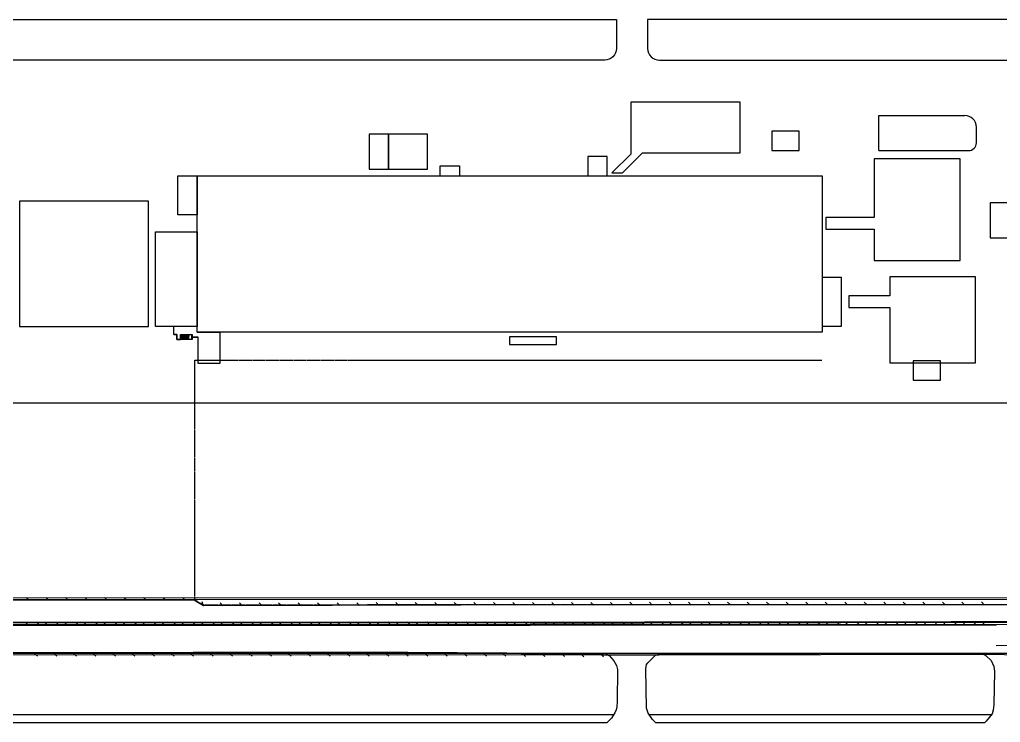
# Model space of a CAD drawing. Header units: millimetres. Extents: x -17369 to 294000, y -718917 to 220315.
# Drawn here: x 275716 to 279222, y 183878 to 186391 of the extents above; entities that cross this region are included whole.
import ezdxf
from ezdxf.xclip import XClip

# ---------------------------------------------------------------- set-up
doc = ezdxf.new("R2010")
doc.units = ezdxf.units.MM
doc.header["$LTSCALE"] = 350
doc.header["$XCLIPFRAME"] = 2
doc.linetypes.add('xref key map$0$PHANTOM2', pattern=[1.25, 0.625, -0.125, 0.125, -0.125, 0.125, -0.125])
for name, color, linetype in [('xref key map$0$AE221_가드레일', 8, 'Continuous'), ('xref key map$0$CTR', 8, 'Continuous'), ('xref key map$0$L-BLDG', 9, 'Continuous')]:
    doc.layers.add(name, color=color, linetype=linetype)

# ---------------------------------------------------------------- blocks, each defined once
blk = doc.blocks.new('xref key map$0$AE221')
at = {"layer": 'xref key map$0$AE221_가드레일', "flags": 128}
blk.add_lwpolyline([(0, 0), (0.707, -0.707)], dxfattribs=at)
blk = doc.blocks.new('xref key map')
at = {"layer": 'xref key map$0$AE221_가드레일'}
for points in [[(1830777, 527833), (1831930, 527944), (1876787, 528069), (1877828, 527834), (1881026, 526387), (1886920, 524289), (1889853, 523659), (1893910, 524494), (1897783, 527329), (1899090, 530892), (1899000, 532908), (1898500, 534763), (1896875, 537512), (1895486, 538781), (1893571, 539698), (1890778, 540224), (1888040, 540432), (1683288, 540244), (1617437, 540111), (1615519, 541192), (1615027, 541538), (1491882, 541494)], [(1820251, 535323), (1820216, 535231), (1780631, 535301), (1701085, 535282), (1620479, 535217), (1491868, 535207)], [(1491869, 535816), (1651759, 535730), (1808861, 535875), (1879616, 535905), (1880123, 535854), (1880373, 535784), (1880421, 535705), (1880416, 535610), (1880399, 535505), (1880311, 535436), (1870416, 535566)], [(1514151, 527912), (1514151, 527912), (1542997, 527871), (1688184, 527937), (1719905, 527700)]]:
    blk.add_lwpolyline(points, dxfattribs=at)
at = {"layer": 'xref key map$0$CTR'}
for p, q in [((1790336, 665726), (1812357, 665726)), ((1790336, 656726), (1790336, 665726)), ((1815357, 658726), (1815357, 662726)), ((1790336, 656726), (1813357, 656726)), ((1511622, 512228), (1722474, 512228)), ((1513158, 510228), (1720784, 510228)), ((1731538, 512228), (1819247, 512228)), ((1733195, 510228), (1817554, 510228))]:
    blk.add_line(p, q, dxfattribs=at)
for points in [[(1549405, 690295), (1723166, 690295), (1723166, 682903, -0.4142136), (1720166, 679903), (1552405, 679903, -0.4142136), (1549405, 682903)], [(1911835, 690295), (1731166, 690295), (1731166, 682903, 0.4142136), (1734166, 679903), (1911835, 679903, 0.4142136), (1914835, 682903), (1914835, 687295, 0.4142136)]]:
    blk.add_lwpolyline(points, format="xyb", close=True, dxfattribs=at)
at = {"layer": 'xref key map$0$CTR', "linetype": 'xref key map$0$PHANTOM2', "ltscale": 2, "flags": 128}
blk.add_lwpolyline([(1894325, 524693), (1896950, 526500), (1897839, 527401), (1898941, 529892), (1899207, 530932), (1899140, 532718), (1898738, 534526), (1897986, 536013), (1896944, 537623), (1895693, 538835), (1893854, 539766), (1892499, 540133), (1890446, 540397), (1888363, 540524), (1855983, 540320), (1772380, 540348), (1693316, 540361), (1617525, 540236), (1615235, 541465), (1615235, 603004), (1775824, 603004)], dxfattribs=at)
at = {"layer": 'xref key map$0$CTR', "flags": 128}
for points in [[(1824133, 591985), (1564133, 591985), (1564133, 527985), (1832903, 527985), (1832903, 527345)], [(1491884, 542161), (1616001, 542240), (1837564, 542171), (1920938, 542333), (1920349, 541862), (1833737, 541699), (1615958, 541611), (1491882, 541600)], [(1491850, 527353), (1500523, 527366), (1513605, 527633), (1719362, 527543), (1734070, 527579), (1817032, 527694), (1828131, 527565), (1828131, 527345)]]:
    blk.add_lwpolyline(points, dxfattribs=at)
at = {"layer": 'xref key map$0$CTR'}
for points in [[(1820438, 535250), (1820353, 535030), (1780631, 535101), (1701085, 535082), (1620479, 535017), (1491867, 535007)], [(1491870, 536016), (1651759, 535930), (1808861, 536075), (1879626, 536105), (1880161, 536051), (1880503, 535955), (1880625, 535755), (1880615, 535588), (1880585, 535395), (1880379, 535235), (1870414, 535366)], [(1862053, 535632), (1845958, 535353), (1820438, 535250)], [(1820466, 529903), (1846627, 530012), (1870456, 529912)], [(1513158, 510228), (1511929, 511675), (1511297, 512813), (1511060, 513610), (1511039, 523512), (1511114, 524149), (1511272, 524819), (1511518, 525469), (1512868, 527516), (1513687, 527946), (1514698, 528190), (1572389, 528109), (1657007, 528330), (1720448, 527856), (1721343, 527400), (1722513, 526037), (1723197, 524825), (1723402, 523740), (1723379, 515560), (1723250, 514208), (1723060, 513445), (1722797, 512710), (1721875, 511333), (1720784, 510228)], [(1733195, 510228), (1732435, 510981), (1731300, 512559), (1730891, 513832), (1730718, 523923), (1730901, 525027), (1731173, 525517), (1733194, 527419), (1733831, 527638), (1733762, 527831), (1816633, 527993), (1817883, 527296), (1819122, 526084), (1819800, 524533), (1819980, 523322), (1819855, 514683), (1819688, 513343), (1819367, 512378), (1817889, 510525), (1817554, 510228)]]:
    blk.add_lwpolyline(points, dxfattribs=at)
for centre, radius, start, end in [((1812357, 662726), 3000, 0, 90), ((1813357, 658726), 2000, 270, 0)]:
    blk.add_arc(centre, radius, start, end, dxfattribs=at)
at = {"layer": 'xref key map$0$L-BLDG'}
for p, q in [((1615824, 650244), (1775824, 650244)), ((1615824, 610244), (1615824, 650244)), ((1775824, 650244), (1775824, 610244)), ((1611499, 609327), (1613664, 609327)), ((1611499, 609251), (1613587, 609251)), ((1611499, 609200), (1613587, 609200)), ((1611499, 609124), (1613664, 609124)), ((1611499, 608411), (1614530, 608411)), ((1611754, 609633), (1611754, 609327)), ((1611754, 609124), (1611754, 608411)), ((1612009, 609633), (1612009, 609327)), ((1612009, 609124), (1612009, 608411)), ((1612263, 609633), (1612263, 609327)), ((1612263, 609124), (1612263, 608411)), ((1612518, 609633), (1612518, 609327)), ((1612518, 609124), (1612518, 608411)), ((1612773, 609633), (1612773, 609327)), ((1612773, 609124), (1612773, 608411)), ((1613027, 609633), (1613027, 609327)), ((1613027, 609124), (1613027, 608411)), ((1613282, 609633), (1613282, 609327)), ((1613282, 609124), (1613282, 608411)), ((1613536, 609633), (1613536, 609327)), ((1613536, 609124), (1613536, 608411)), ((1613587, 609327), (1613587, 609124)), ((1613664, 609327), (1613664, 609124)), ((1614453, 608411), (1614453, 609633)), ((1775824, 610244), (1615824, 610244))]:
    blk.add_line(p, q, dxfattribs=at)
at = {"layer": 'xref key map$0$L-BLDG', "lineweight": 30}
for points in [[(1722009, 651044), (1724724, 651044), (1729824, 656144), (1754824, 656144), (1754824, 669144), (1726824, 669144), (1726824, 655859)], [(1715824, 650244), (1720824, 650244), (1720824, 655244), (1715824, 655244)], [(1775824, 611744), (1780824, 611744), (1780824, 624244), (1775824, 624244)]]:
    blk.add_lwpolyline(points, close=True, dxfattribs=at)
at = {"layer": 'xref key map$0$L-BLDG'}
for points in [[(1664824, 660974), (1659824, 660974), (1659824, 651974), (1664824, 651974)], [(1664824, 651974), (1674824, 651974), (1674824, 660974), (1664824, 660974)], [(1762974, 656726), (1769974, 656726), (1769974, 661726), (1762974, 661726)], [(1776774, 636594), (1789174, 636594), (1789174, 628594), (1811174, 628594), (1811174, 654594), (1789174, 654594), (1789174, 639594), (1776774, 639594)], [(1610824, 650244), (1615824, 650244), (1615824, 640244), (1610824, 640244)], [(1615824, 650244), (1775824, 650244), (1775824, 610244), (1615824, 610244)], [(1818918, 634370), (1823918, 634370), (1823918, 643370), (1818918, 643370)], [(1615824, 611694), (1605124, 611694), (1605124, 635944), (1615824, 635944)], [(1793174, 619494), (1782674, 619494), (1782674, 616494), (1793174, 616494), (1793174, 602394), (1815174, 602394), (1815174, 624394), (1793174, 624394)], [(1695824, 607044), (1707824, 607044), (1707824, 609044), (1695824, 609044)], [(1799174, 597894), (1806174, 597894), (1806174, 602894), (1799174, 602894)]]:
    blk.add_lwpolyline(points, close=True, dxfattribs=at)
for points in [[(1677994, 650244), (1677994, 652864), (1682994, 652864), (1682994, 650244)], [(1570319, 611694), (1603359, 611694), (1603359, 643734), (1570319, 643734), (1570319, 611694)], [(1615824, 610244), (1621634, 610244), (1621634, 602197), (1616032, 602197), (1616032, 608889), (1614530, 608889), (1614530, 608334), (1610583, 608334), (1610583, 609633), (1609819, 609633), (1609819, 611694)], [(1609819, 609633), (1609819, 610244)], [(1609819, 609633), (1609819, 609633), (1610583, 609633), (1610583, 608334), (1611499, 608334), (1611499, 609633), (1614474, 609633), (1614474, 608889), (1616032, 608889)]]:
    blk.add_lwpolyline(points, dxfattribs=at)
at = {"layer": 'xref key map$0$AE221_가드레일'}
for p, xscale, yscale, zscale, rotation in [((1572744, 541523), 1000.000000000002, 1000.000000000002, 1000.000000000002, 180.0203078986087), ((1577744, 541525), 1000.000000000002, 1000.000000000002, 1000.000000000002, 180.0203078986087), ((1582744, 541526), 1000.000000000002, 1000.000000000002, 1000.000000000002, 180.0203078986087), ((1587744, 541528), 1000.000000000002, 1000.000000000002, 1000.000000000002, 180.0203078986087), ((1592744, 541530), 1000.000000000002, 1000.000000000002, 1000.000000000002, 180.0203078986087), ((1597744, 541532), 1000.000000000002, 1000.000000000002, 1000.000000000002, 180.0203078986087), ((1602744, 541533), 1000.000000000002, 1000.000000000002, 1000.000000000002, 180.0203078986087), ((1607744, 541535), 1000.000000000002, 1000.000000000002, 1000.000000000002, 180.0203078986087), ((1612744, 541537), 1000.000000000002, 1000.000000000002, 1000.000000000002, 180.0203078986087), ((1617362, 540154), 1000, 1000, 1000, 150.6117703565855), ((1622351, 540121), 1000, 1000, 1000, 180.1157216469905), ((1627351, 540132), 1000, 1000, 1000, 180.1157216469905), ((1632351, 540142), 1000, 1000, 1000, 180.1157216469905), ((1637351, 540152), 1000, 1000, 1000, 180.1157216469905), ((1642351, 540162), 1000, 1000, 1000, 180.1157216469905), ((1647351, 540172), 1000, 1000, 1000, 180.1157216469905), ((1652351, 540182), 1000, 1000, 1000, 180.1157216469905), ((1657351, 540192), 1000, 1000, 1000, 180.1157216469905), ((1662351, 540202), 1000, 1000, 1000, 180.1157216469905), ((1667351, 540212), 1000, 1000, 1000, 180.1157216469905), ((1672351, 540222), 1000, 1000, 1000, 180.1157216469905), ((1677351, 540232), 1000, 1000, 1000, 180.1157216469905), ((1682351, 540243), 1000, 1000, 1000, 180.1157216469905), ((1687351, 540248), 999.9999999999982, 999.9999999999982, 999.9999999999982, 180.0526080503541), ((1692351, 540253), 999.9999999999982, 999.9999999999982, 999.9999999999982, 180.0526080503541), ((1697351, 540257), 999.9999999999982, 999.9999999999982, 999.9999999999982, 180.0526080503541), ((1702351, 540262), 999.9999999999982, 999.9999999999982, 999.9999999999982, 180.0526080503541), ((1707351, 540267), 999.9999999999982, 999.9999999999982, 999.9999999999982, 180.0526080503541), ((1712351, 540271), 999.9999999999982, 999.9999999999982, 999.9999999999982, 180.0526080503541), ((1717351, 540276), 999.9999999999982, 999.9999999999982, 999.9999999999982, 180.0526080503541), ((1722351, 540280), 999.9999999999982, 999.9999999999982, 999.9999999999982, 180.0526080503541), ((1727351, 540285), 999.9999999999982, 999.9999999999982, 999.9999999999982, 180.0526080503541), ((1732351, 540290), 999.9999999999982, 999.9999999999982, 999.9999999999982, 180.0526080503541), ((1737351, 540294), 999.9999999999982, 999.9999999999982, 999.9999999999982, 180.0526080503541), ((1742351, 540299), 999.9999999999982, 999.9999999999982, 999.9999999999982, 180.0526080503541), ((1747351, 540303), 999.9999999999982, 999.9999999999982, 999.9999999999982, 180.0526080503541), ((1752351, 540308), 999.9999999999982, 999.9999999999982, 999.9999999999982, 180.0526080503541), ((1757351, 540312), 999.9999999999982, 999.9999999999982, 999.9999999999982, 180.0526080503541), ((1762351, 540317), 999.9999999999982, 999.9999999999982, 999.9999999999982, 180.0526080503541), ((1767351, 540322), 999.9999999999982, 999.9999999999982, 999.9999999999982, 180.0526080503541), ((1772351, 540326), 999.9999999999982, 999.9999999999982, 999.9999999999982, 180.0526080503541), ((1777351, 540331), 999.9999999999982, 999.9999999999982, 999.9999999999982, 180.0526080503541), ((1782351, 540335), 999.9999999999982, 999.9999999999982, 999.9999999999982, 180.0526080503541), ((1787351, 540340), 999.9999999999982, 999.9999999999982, 999.9999999999982, 180.0526080503541), ((1792351, 540345), 999.9999999999982, 999.9999999999982, 999.9999999999982, 180.0526080503541), ((1797351, 540349), 999.9999999999982, 999.9999999999982, 999.9999999999982, 180.0526080503541), ((1802351, 540354), 999.9999999999982, 999.9999999999982, 999.9999999999982, 180.0526080503541), ((1807351, 540358), 999.9999999999982, 999.9999999999982, 999.9999999999982, 180.0526080503541), ((1812351, 540363), 999.9999999999982, 999.9999999999982, 999.9999999999982, 180.0526080503541), ((1817351, 540368), 999.9999999999982, 999.9999999999982, 999.9999999999982, 180.0526080503541), ((1571869, 535773), 999.9999999999999, 999.9999999999999, 999.9999999999999, 359.9692027476643), ((1575314, 535214), 1000, 1000, 1000, 180.0045565962135), ((1576869, 535771), 999.9999999999999, 999.9999999999999, 999.9999999999999, 359.9692027476643), ((1580314, 535214), 1000, 1000, 1000, 180.0045565962135), ((1581869, 535768), 999.9999999999999, 999.9999999999999, 999.9999999999999, 359.9692027476643), ((1585314, 535215), 1000, 1000, 1000, 180.0045565962135), ((1586869, 535765), 999.9999999999999, 999.9999999999999, 999.9999999999999, 359.9692027476643), ((1590314, 535215), 1000, 1000, 1000, 180.0045565962135), ((1591869, 535763), 999.9999999999999, 999.9999999999999, 999.9999999999999, 359.9692027476643), ((1595314, 535215), 1000, 1000, 1000, 180.0045565962135), ((1596869, 535760), 999.9999999999999, 999.9999999999999, 999.9999999999999, 359.9692027476643), ((1600314, 535216), 1000, 1000, 1000, 180.0045565962135), ((1601869, 535757), 999.9999999999999, 999.9999999999999, 999.9999999999999, 359.9692027476643), ((1605314, 535216), 1000, 1000, 1000, 180.0045565962135), ((1606869, 535755), 999.9999999999999, 999.9999999999999, 999.9999999999999, 359.9692027476643), ((1610314, 535217), 1000, 1000, 1000, 180.0045565962135), ((1611869, 535752), 999.9999999999999, 999.9999999999999, 999.9999999999999, 359.9692027476643), ((1615314, 535217), 1000, 1000, 1000, 180.0045565962135), ((1616869, 535749), 999.9999999999999, 999.9999999999999, 999.9999999999999, 359.9692027476643), ((1620314, 535217), 1000, 1000, 1000, 180.0045565962135), ((1621869, 535747), 999.9999999999999, 999.9999999999999, 999.9999999999999, 359.9692027476643), ((1625314, 535221), 1000, 1000, 1000, 180.04620282449), ((1626869, 535744), 999.9999999999999, 999.9999999999999, 999.9999999999999, 359.9692027476643), ((1630314, 535225), 1000, 1000, 1000, 180.04620282449), ((1631869, 535741), 999.9999999999999, 999.9999999999999, 999.9999999999999, 359.9692027476643), ((1635314, 535229), 1000, 1000, 1000, 180.04620282449), ((1636869, 535738), 999.9999999999999, 999.9999999999999, 999.9999999999999, 359.9692027476643), ((1640314, 535233), 1000, 1000, 1000, 180.04620282449), ((1641869, 535736), 999.9999999999999, 999.9999999999999, 999.9999999999999, 359.9692027476643), ((1645314, 535238), 1000, 1000, 1000, 180.04620282449), ((1646869, 535733), 999.9999999999999, 999.9999999999999, 999.9999999999999, 359.9692027476643), ((1650314, 535242), 1000, 1000, 1000, 180.04620282449), ((1651869, 535731), 1000.000000000002, 1000.000000000002, 1000.000000000002, 0.05288211261346269), ((1655314, 535246), 1000, 1000, 1000, 180.04620282449), ((1656869, 535735), 1000.000000000002, 1000.000000000002, 1000.000000000002, 0.05288211261346269), ((1660314, 535250), 1000, 1000, 1000, 180.04620282449), ((1661869, 535740), 1000.000000000002, 1000.000000000002, 1000.000000000002, 0.05288211261346269), ((1665314, 535254), 1000, 1000, 1000, 180.04620282449), ((1666869, 535744), 1000.000000000002, 1000.000000000002, 1000.000000000002, 0.05288211261346269), ((1670314, 535258), 1000, 1000, 1000, 180.04620282449), ((1671869, 535749), 1000.000000000002, 1000.000000000002, 1000.000000000002, 0.05288211261346269), ((1675314, 535262), 1000, 1000, 1000, 180.04620282449), ((1676869, 535754), 1000.000000000002, 1000.000000000002, 1000.000000000002, 0.05288211261346269), ((1680314, 535266), 1000, 1000, 1000, 180.04620282449), ((1681869, 535758), 1000.000000000002, 1000.000000000002, 1000.000000000002, 0.05288211261346269), ((1685314, 535270), 1000, 1000, 1000, 180.04620282449), ((1686869, 535763), 1000.000000000002, 1000.000000000002, 1000.000000000002, 0.05288211261346269), ((1690314, 535274), 1000, 1000, 1000, 180.04620282449), ((1691869, 535768), 1000.000000000002, 1000.000000000002, 1000.000000000002, 0.05288211261346269), ((1695314, 535278), 1000, 1000, 1000, 180.04620282449), ((1696869, 535772), 1000.000000000002, 1000.000000000002, 1000.000000000002, 0.05288211261346269), ((1700314, 535282), 1000, 1000, 1000, 180.04620282449), ((1701869, 535777), 1000.000000000002, 1000.000000000002, 1000.000000000002, 0.05288211261346269), ((1705314, 535283), 999.9999999999997, 999.9999999999997, 999.9999999999997, 180.0136854119642), ((1706869, 535781), 1000.000000000002, 1000.000000000002, 1000.000000000002, 0.05288211261346269), ((1710314, 535285), 999.9999999999997, 999.9999999999997, 999.9999999999997, 180.0136854119642), ((1711869, 535786), 1000.000000000002, 1000.000000000002, 1000.000000000002, 0.05288211261346269), ((1715314, 535286), 999.9999999999997, 999.9999999999997, 999.9999999999997, 180.0136854119642), ((1716869, 535791), 1000.000000000002, 1000.000000000002, 1000.000000000002, 0.05288211261346269), ((1720314, 535287), 999.9999999999997, 999.9999999999997, 999.9999999999997, 180.0136854119642), ((1721869, 535795), 1000.000000000002, 1000.000000000002, 1000.000000000002, 0.05288211261346269), ((1725314, 535288), 999.9999999999997, 999.9999999999997, 999.9999999999997, 180.0136854119642), ((1726869, 535800), 1000.000000000002, 1000.000000000002, 1000.000000000002, 0.05288211261346269), ((1730314, 535289), 999.9999999999997, 999.9999999999997, 999.9999999999997, 180.0136854119642), ((1731869, 535804), 1000.000000000002, 1000.000000000002, 1000.000000000002, 0.05288211261346269), ((1735314, 535291), 999.9999999999997, 999.9999999999997, 999.9999999999997, 180.0136854119642), ((1736869, 535809), 1000.000000000002, 1000.000000000002, 1000.000000000002, 0.05288211261346269), ((1740314, 535292), 999.9999999999997, 999.9999999999997, 999.9999999999997, 180.0136854119642), ((1741869, 535814), 1000.000000000002, 1000.000000000002, 1000.000000000002, 0.05288211261346269), ((1745314, 535293), 999.9999999999997, 999.9999999999997, 999.9999999999997, 180.0136854119642), ((1746869, 535818), 1000.000000000002, 1000.000000000002, 1000.000000000002, 0.05288211261346269), ((1750314, 535294), 999.9999999999997, 999.9999999999997, 999.9999999999997, 180.0136854119642), ((1751869, 535823), 1000.000000000002, 1000.000000000002, 1000.000000000002, 0.05288211261346269), ((1755314, 535295), 999.9999999999997, 999.9999999999997, 999.9999999999997, 180.0136854119642), ((1756869, 535828), 1000.000000000002, 1000.000000000002, 1000.000000000002, 0.05288211261346269), ((1760314, 535297), 999.9999999999997, 999.9999999999997, 999.9999999999997, 180.0136854119642), ((1761869, 535832), 1000.000000000002, 1000.000000000002, 1000.000000000002, 0.05288211261346269), ((1765314, 535298), 999.9999999999997, 999.9999999999997, 999.9999999999997, 180.0136854119642), ((1766869, 535837), 1000.000000000002, 1000.000000000002, 1000.000000000002, 0.05288211261346269), ((1770314, 535299), 999.9999999999997, 999.9999999999997, 999.9999999999997, 180.0136854119642), ((1771869, 535841), 1000.000000000002, 1000.000000000002, 1000.000000000002, 0.05288211261346269), ((1775314, 535300), 999.9999999999997, 999.9999999999997, 999.9999999999997, 180.0136854119642), ((1776869, 535846), 1000.000000000002, 1000.000000000002, 1000.000000000002, 0.05288211261346269), ((1780314, 535301), 999.9999999999997, 999.9999999999997, 999.9999999999997, 180.0136854119642), ((1781869, 535851), 1000.000000000002, 1000.000000000002, 1000.000000000002, 0.05288211261346269), ((1785314, 535293), 1000.000000000001, 1000.000000000001, 1000.000000000001, 179.8975883384682), ((1786869, 535855), 1000.000000000002, 1000.000000000002, 1000.000000000002, 0.05288211261346269), ((1790314, 535284), 1000.000000000001, 1000.000000000001, 1000.000000000001, 179.8975883384682), ((1791869, 535860), 1000.000000000002, 1000.000000000002, 1000.000000000002, 0.05288211261346269), ((1795314, 535275), 1000.000000000001, 1000.000000000001, 1000.000000000001, 179.8975883384682), ((1796869, 535864), 1000.000000000002, 1000.000000000002, 1000.000000000002, 0.05288211261346269), ((1800314, 535266), 1000.000000000001, 1000.000000000001, 1000.000000000001, 179.8975883384682), ((1801869, 535869), 1000.000000000002, 1000.000000000002, 1000.000000000002, 0.05288211261346269), ((1805314, 535257), 1000.000000000001, 1000.000000000001, 1000.000000000001, 179.8975883384682), ((1806869, 535874), 1000.000000000002, 1000.000000000002, 1000.000000000002, 0.05288211261346269), ((1810314, 535248), 1000.000000000001, 1000.000000000001, 1000.000000000001, 179.8975883384682), ((1811869, 535877), 999.9999999999994, 999.9999999999994, 999.9999999999994, 0.02428987905444844), ((1815314, 535239), 1000.000000000001, 1000.000000000001, 1000.000000000001, 179.8975883384682), ((1816869, 535879), 999.9999999999994, 999.9999999999994, 999.9999999999994, 0.02428987905444844), ((1574151, 527886), 999.9999999999982, 999.9999999999982, 999.9999999999982, 0.02584846008317507), ((1579151, 527888), 999.9999999999982, 999.9999999999982, 999.9999999999982, 0.02584846008317507), ((1584151, 527890), 999.9999999999982, 999.9999999999982, 999.9999999999982, 0.02584846008317507), ((1589151, 527892), 999.9999999999982, 999.9999999999982, 999.9999999999982, 0.02584846008317507), ((1594151, 527895), 999.9999999999982, 999.9999999999982, 999.9999999999982, 0.02584846008317507), ((1599151, 527897), 999.9999999999982, 999.9999999999982, 999.9999999999982, 0.02584846008317507), ((1604151, 527899), 999.9999999999982, 999.9999999999982, 999.9999999999982, 0.02584846008317507), ((1609151, 527901), 999.9999999999982, 999.9999999999982, 999.9999999999982, 0.02584846008317507), ((1614151, 527904), 999.9999999999982, 999.9999999999982, 999.9999999999982, 0.02584846008317507), ((1619151, 527906), 999.9999999999982, 999.9999999999982, 999.9999999999982, 0.02584846008317507), ((1624151, 527908), 999.9999999999982, 999.9999999999982, 999.9999999999982, 0.02584846008317507), ((1629151, 527910), 999.9999999999982, 999.9999999999982, 999.9999999999982, 0.02584846008317507), ((1634151, 527913), 999.9999999999982, 999.9999999999982, 999.9999999999982, 0.02584846008317507), ((1639151, 527915), 999.9999999999982, 999.9999999999982, 999.9999999999982, 0.02584846008317507), ((1644151, 527917), 999.9999999999982, 999.9999999999982, 999.9999999999982, 0.02584846008317507), ((1649151, 527919), 999.9999999999982, 999.9999999999982, 999.9999999999982, 0.02584846008317507), ((1654151, 527922), 999.9999999999982, 999.9999999999982, 999.9999999999982, 0.02584846008317507), ((1659151, 527924), 999.9999999999982, 999.9999999999982, 999.9999999999982, 0.02584846008317507), ((1664151, 527926), 999.9999999999982, 999.9999999999982, 999.9999999999982, 0.02584846008317507), ((1669151, 527928), 999.9999999999982, 999.9999999999982, 999.9999999999982, 0.02584846008317507), ((1674151, 527931), 999.9999999999982, 999.9999999999982, 999.9999999999982, 0.02584846008317507), ((1679151, 527933), 999.9999999999982, 999.9999999999982, 999.9999999999982, 0.02584846008317507), ((1684151, 527935), 999.9999999999982, 999.9999999999982, 999.9999999999982, 0.02584846008317507), ((1689151, 527930), 1000, 1000, 1000, 359.5719220354761), ((1694151, 527892), 1000, 1000, 1000, 359.5719220354761), ((1699151, 527855), 1000, 1000, 1000, 359.5719220354761), ((1704151, 527818), 1000, 1000, 1000, 359.5719220354761), ((1709151, 527780), 1000, 1000, 1000, 359.5719220354761), ((1714151, 527743), 1000, 1000, 1000, 359.5719220354761), ((1719150, 527706), 1000, 1000, 1000, 359.5719220354761)]:
    blk.add_blockref('xref key map$0$AE221', p, dxfattribs=dict(at, xscale=xscale, yscale=yscale, zscale=zscale, rotation=rotation))

msp = doc.modelspace()

# ---------------------------------------------------------------- block references
ref = msp.add_blockref('xref key map', (253797.2, 176755.9), dxfattribs=dict(xscale=0.01395821451102549, yscale=0.01395821451102549, zscale=0.01395821451102549))
XClip(ref).set_block_clipping_path([(-0.0000000075, 167165.6021255665), (2389260.125662934, 1718467.6565462798)])

doc.saveas('drawing.dxf')
